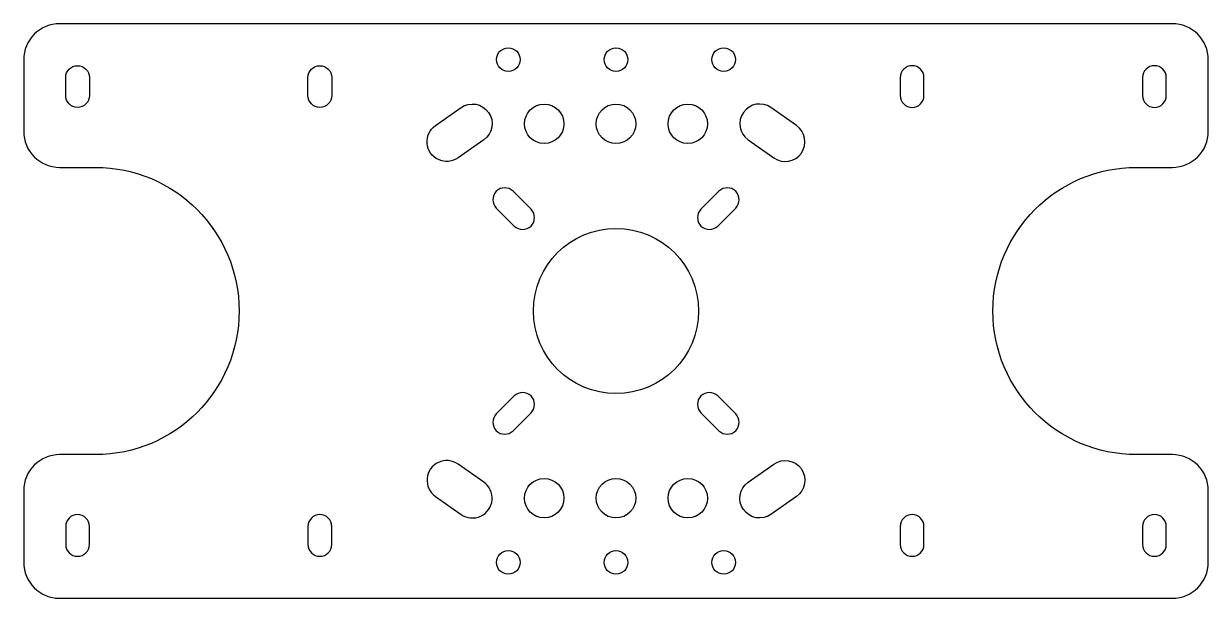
# Model space of a CAD drawing. Header units: millimetres. Extents: x -82 to 83, y -40 to 40.
import ezdxf

# ---------------------------------------------------------------- set-up
doc = ezdxf.new("R2010")
doc.units = ezdxf.units.MM
doc.layers.add('BORDER', color=7, linetype='Continuous')

msp = doc.modelspace()

# ---------------------------------------------------------------- linework, layer by layer
for points in [[(-73.35, 32.5), (-73.35, 30, -1), (-76.65, 30), (-76.65, 32.5, -1)], [(-39.6, 32.5), (-39.6, 30, -1), (-42.9, 30), (-42.9, 32.5, -1)], [(-73.35, -32.5), (-73.35, -30, 1), (-76.65, -30), (-76.65, -32.5, 1)], [(-39.6, -32.5), (-39.6, -30, 1), (-42.9, -30), (-42.9, -32.5, 1)], [(42.9, -32.5), (42.9, -30, 1), (39.6, -30), (39.6, -32.5, 1)], [(76.65, -32.5), (76.65, -30, 1), (73.35, -30), (73.35, -32.5, 1)]]:
    msp.add_lwpolyline(points, format="xyb", close=True)
for centre, radius in [((-15, 35), 1.65), ((0, 35), 1.65), ((15, 35), 1.65), ((-10, 26.07), 2.75), ((0, 26.07), 2.75), ((10, 26.07), 2.75), ((-10, -26.07), 2.75), ((0, -26.07), 2.75), ((10, -26.07), 2.75), ((-15, -35), 1.65), ((0, -35), 1.65), ((15, -35), 1.65)]:
    msp.add_circle(centre, radius)
at = {"layer": 'BORDER'}
msp.add_lwpolyline([(-78.12, -40), (77.5, -40, 0.414214), (82.5, -35), (82.5, -25, 0.414214), (77.5, -20), (72.5, -20, -1), (72.5, 20), (77.5, 20, 0.414214), (82.5, 25), (82.5, 35, 0.414214), (77.5, 40), (-77.5, 40, 0.414214), (-82.5, 35), (-82.5, 25, 0.414214), (-77.5, 20), (-72.5, 20, -1), (-72.5, -20), (-77.5, -20, 0.414214), (-82.5, -25), (-82.5, -35, 0.414214), (-77.5, -40)], format="xyb", dxfattribs=at)
for points in [[(39.6, 30, 1), (42.9, 30), (42.9, 32.5, 1), (39.6, 32.5)], [(76.65, 32.5, 1), (73.35, 32.5), (73.35, 30, 1), (76.65, 30)], [(-21.58, 28.32, -1), (-18.42, 23.82), (-21.99, 21.32, -1), (-25.15, 25.82)], [(21.58, 28.32, 1), (18.42, 23.82), (21.99, 21.32, 1), (25.15, 25.82)], [(-14.33, 16.67, 1), (-16.67, 14.33), (-14.17, 11.83, 1), (-11.83, 14.17)], [(14.17, 11.83), (16.67, 14.33, 1), (14.33, 16.67), (11.83, 14.17, 1)], [(-14.17, -11.83), (-16.67, -14.33, 1), (-14.33, -16.67), (-11.83, -14.17, 1)], [(14.33, -16.67, 1), (16.67, -14.33), (14.17, -11.83, 1), (11.83, -14.17)], [(-21.58, -28.32, 1), (-18.42, -23.82), (-21.99, -21.32, 1), (-25.15, -25.82)], [(21.58, -28.32, -1), (18.42, -23.82), (21.99, -21.32, -1), (25.15, -25.82)]]:
    msp.add_lwpolyline(points, format="xyb", close=True, dxfattribs=at)
msp.add_circle((0, 0), 11.5, dxfattribs=at)

doc.saveas('drawing.dxf')
